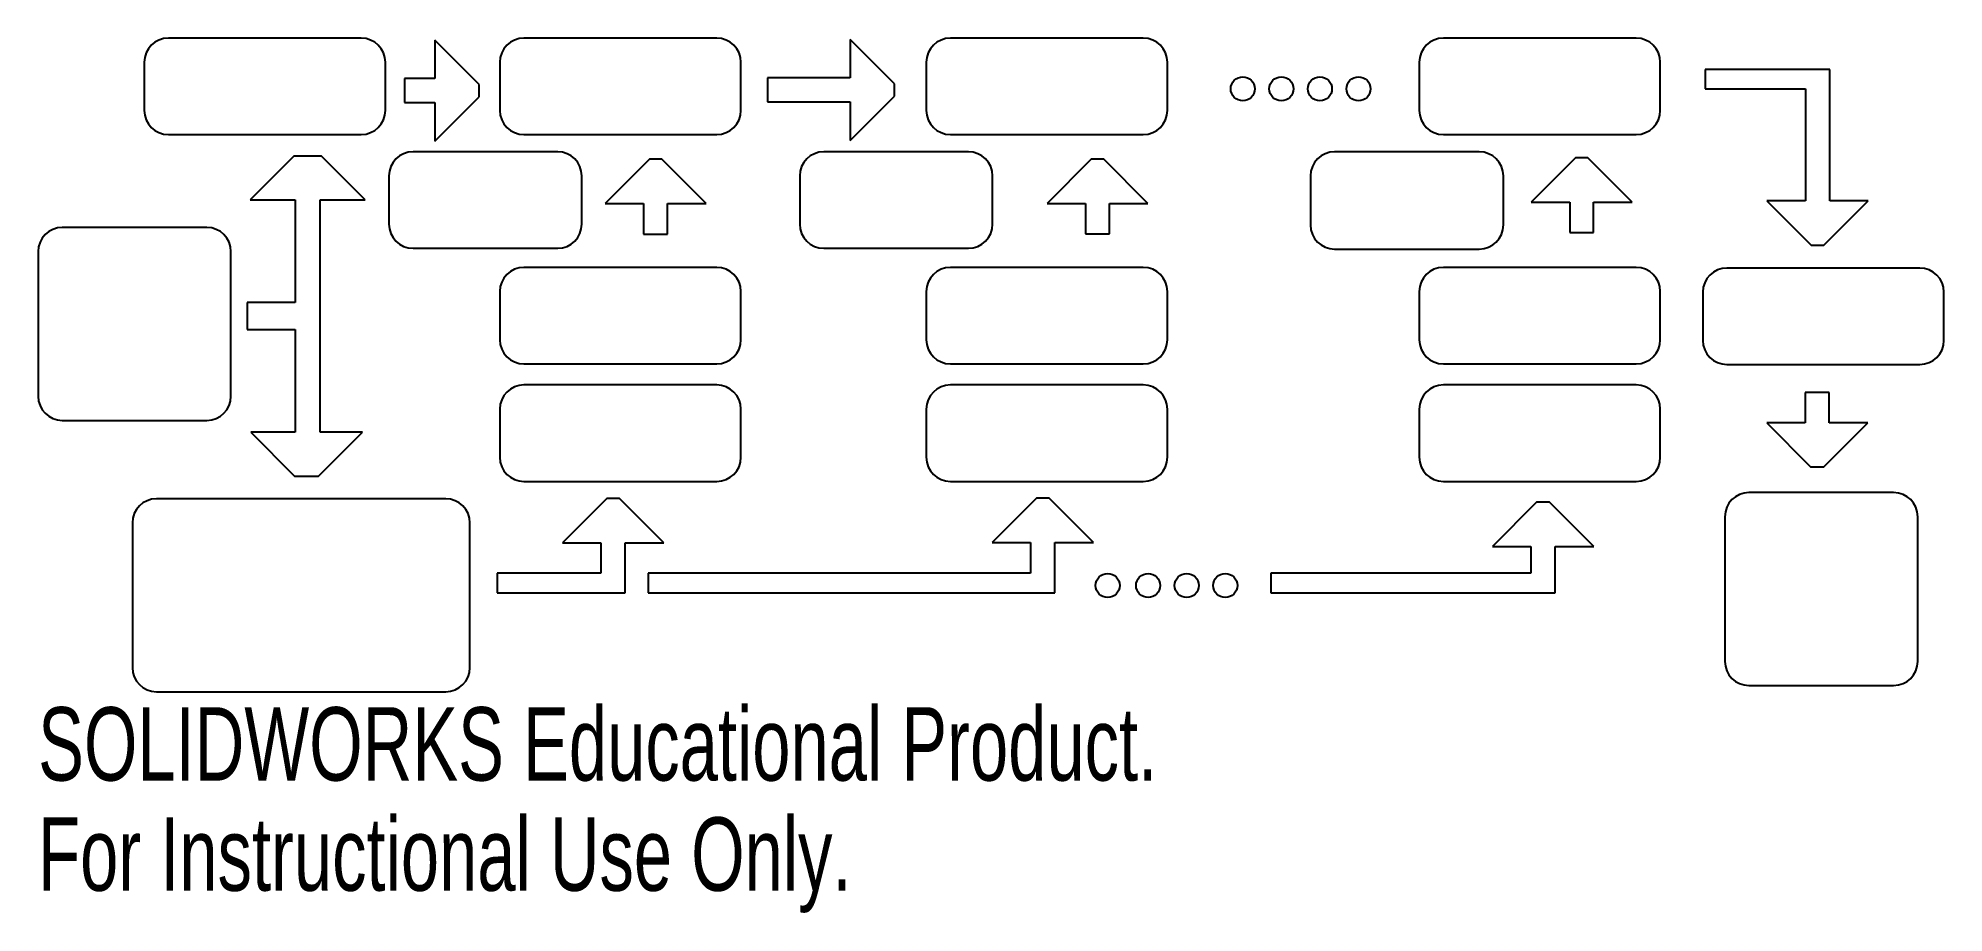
# Model space of a CAD drawing. Header units: inches. Extents: x -2.65 to 2.29, y -1.48 to 0.78.
import ezdxf

# ---------------------------------------------------------------- set-up
doc = ezdxf.new("R2010")
doc.units = ezdxf.units.IN
doc.header["$MEASUREMENT"] = 0
doc.styles.add('SLDTEXTSTYLE0', font='TXT', dxfattribs={"width": 0.7})

msp = doc.modelspace()

# ---------------------------------------------------------------- linework, layer by layer
at = {"color": 7, "linetype": 'Continuous', "lineweight": 25}
for p, q in [((-1.8083, 0.7832), (-2.3083, 0.7832)), ((-1.5023, 0.6633), (-1.6172, 0.7782)), ((-1.6172, 0.7782), (-1.6172, 0.6783)), ((-0.8866, 0.7832), (-1.3866, 0.7832)), ((-0.4261, 0.665), (-0.541, 0.7799)), ((-0.541, 0.7799), (-0.541, 0.68)), ((0.219, 0.7832), (-0.281, 0.7832)), ((1.4968, 0.7832), (0.9968, 0.7832)), ((-2.3708, 0.7207), (-2.3708, 0.5957)), ((-1.7458, 0.5957), (-1.7458, 0.7207)), ((-1.4491, 0.7207), (-1.4491, 0.5957)), ((-0.8241, 0.5957), (-0.8241, 0.7207)), ((-0.3435, 0.7207), (-0.3435, 0.5957)), ((0.2815, 0.5957), (0.2815, 0.7207)), ((0.9343, 0.7207), (0.9343, 0.5957)), ((1.5593, 0.5957), (1.5593, 0.7207)), ((1.9985, 0.7016), (1.6759, 0.7016)), ((1.6759, 0.7016), (1.6759, 0.6513)), ((1.9985, 0.3613), (1.9985, 0.7016)), ((-1.6959, 0.6783), (-1.6959, 0.6163)), ((-1.6172, 0.6783), (-1.6959, 0.6783)), ((-1.5023, 0.6313), (-1.5023, 0.6633)), ((-0.755, 0.68), (-0.755, 0.618)), ((-0.541, 0.68), (-0.755, 0.68)), ((-0.4261, 0.633), (-0.4261, 0.665)), ((1.6759, 0.6513), (1.9354, 0.6513)), ((1.9354, 0.6513), (1.9354, 0.3613)), ((-1.6959, 0.6163), (-1.6172, 0.6163)), ((-1.6172, 0.5164), (-1.5023, 0.6313)), ((-1.6172, 0.6163), (-1.6172, 0.5164)), ((-0.755, 0.618), (-0.541, 0.618)), ((-0.541, 0.5181), (-0.4261, 0.633)), ((-0.541, 0.618), (-0.541, 0.5181)), ((-2.3083, 0.5332), (-1.8083, 0.5332)), ((-1.3866, 0.5332), (-0.8866, 0.5332)), ((-0.281, 0.5332), (0.219, 0.5332)), ((0.9968, 0.5332), (1.4968, 0.5332)), ((-1.983, 0.4776), (-2.0963, 0.3643)), ((-1.9114, 0.4776), (-1.983, 0.4776)), ((-1.798, 0.3643), (-1.9114, 0.4776)), ((-1.299, 0.4885), (-1.674, 0.4885)), ((-1.0612, 0.469), (-1.176, 0.3541)), ((-1.0292, 0.469), (-1.0612, 0.469)), ((-0.9143, 0.3541), (-1.0292, 0.469)), ((-0.2342, 0.4885), (-0.6092, 0.4885)), ((0.0842, 0.4694), (-0.0306, 0.3546)), ((0.1163, 0.4694), (0.0842, 0.4694)), ((0.2311, 0.3546), (0.1163, 0.4694)), ((1.0899, 0.4885), (0.7149, 0.4885)), ((1.3393, 0.4727), (1.2244, 0.3578)), ((1.3713, 0.4727), (1.3393, 0.4727)), ((1.4862, 0.3578), (1.3713, 0.4727)), ((-1.7365, 0.426), (-1.7365, 0.301)), ((-1.2365, 0.301), (-1.2365, 0.426)), ((-0.6717, 0.426), (-0.6717, 0.301)), ((-0.1717, 0.301), (-0.1717, 0.426)), ((0.6524, 0.426), (0.6524, 0.2988)), ((1.1524, 0.2988), (1.1524, 0.426)), ((-2.0963, 0.3643), (-1.9792, 0.3643)), ((-1.9792, 0.3643), (-1.9792, 0.0982)), ((-1.9151, -0.2386), (-1.9151, 0.3643)), ((-1.9151, 0.3643), (-1.798, 0.3643)), ((-1.176, 0.3541), (-1.0762, 0.3541)), ((-1.0762, 0.3541), (-1.0762, 0.2754)), ((-1.0141, 0.2754), (-1.0141, 0.3541)), ((-1.0141, 0.3541), (-0.9143, 0.3541)), ((-0.0306, 0.3546), (0.0692, 0.3546)), ((0.0692, 0.3546), (0.0692, 0.2759)), ((0.1313, 0.2759), (0.1313, 0.3546)), ((0.1313, 0.3546), (0.2311, 0.3546)), ((1.2244, 0.3578), (1.3243, 0.3578)), ((1.3243, 0.3578), (1.3243, 0.2791)), ((1.3863, 0.2791), (1.3863, 0.3578)), ((1.3863, 0.3578), (1.4862, 0.3578)), ((1.8355, 0.3613), (1.9504, 0.2464)), ((1.9354, 0.3613), (1.8355, 0.3613)), ((1.9834, 0.2464), (2.0983, 0.3613)), ((2.0983, 0.3613), (1.9985, 0.3613)), ((-2.2084, 0.2923), (-2.5834, 0.2923)), ((-1.0762, 0.2754), (-1.0141, 0.2754)), ((0.0692, 0.2759), (0.1313, 0.2759)), ((1.3243, 0.2791), (1.3863, 0.2791)), ((-2.6459, 0.2298), (-2.6459, -0.1452)), ((-2.1459, -0.1452), (-2.1459, 0.2298)), ((-1.674, 0.2385), (-1.299, 0.2385)), ((-0.6092, 0.2385), (-0.2342, 0.2385)), ((0.7149, 0.2363), (1.0899, 0.2363)), ((1.9504, 0.2464), (1.9834, 0.2464)), ((-0.8866, 0.1889), (-1.3866, 0.1889)), ((0.219, 0.1889), (-0.281, 0.1889)), ((1.4968, 0.1889), (0.9968, 0.1889)), ((2.2319, 0.1872), (1.7319, 0.1872)), ((-1.4491, 0.1264), (-1.4491, 0.0014)), ((-0.8241, 0.0014), (-0.8241, 0.1264)), ((-0.3435, 0.1264), (-0.3435, 0.0014)), ((0.2815, 0.0014), (0.2815, 0.1264)), ((0.9343, 0.1264), (0.9343, 0.0014)), ((1.5593, 0.0014), (1.5593, 0.1264)), ((1.6694, 0.1247), (1.6694, -0.0003)), ((2.2944, -0.0003), (2.2944, 0.1247)), ((-2.1037, 0.0982), (-2.1037, 0.0275)), ((-1.9792, 0.0982), (-2.1037, 0.0982)), ((-2.1037, 0.0275), (-1.9792, 0.0275)), ((-1.9792, 0.0275), (-1.9792, -0.2386)), ((-1.3866, -0.0611), (-0.8866, -0.0611)), ((-0.281, -0.0611), (0.219, -0.0611)), ((0.9968, -0.0611), (1.4968, -0.0611)), ((1.7319, -0.0628), (2.2319, -0.0628)), ((-0.8866, -0.1159), (-1.3866, -0.1159)), ((0.219, -0.1159), (-0.281, -0.1159)), ((1.4968, -0.1159), (0.9968, -0.1159)), ((1.9349, -0.1353), (1.9349, -0.214)), ((1.9969, -0.1353), (1.9349, -0.1353)), ((1.9969, -0.214), (1.9969, -0.1353)), ((-1.4491, -0.1784), (-1.4491, -0.3034)), ((-0.8241, -0.3034), (-0.8241, -0.1784)), ((-0.3435, -0.1784), (-0.3435, -0.3034)), ((0.2815, -0.3034), (0.2815, -0.1784)), ((0.9343, -0.1784), (0.9343, -0.3034)), ((1.5593, -0.3034), (1.5593, -0.1784)), ((-2.5834, -0.2077), (-2.2084, -0.2077)), ((-2.0945, -0.2386), (-1.9811, -0.3519)), ((-1.9792, -0.2386), (-2.0945, -0.2386)), ((-1.9188, -0.3519), (-1.8054, -0.2386)), ((-1.8054, -0.2386), (-1.9151, -0.2386)), ((1.835, -0.214), (1.9488, -0.3278)), ((1.9349, -0.214), (1.835, -0.214)), ((1.983, -0.3278), (2.0968, -0.214)), ((2.0968, -0.214), (1.9969, -0.214)), ((1.9488, -0.3278), (1.983, -0.3278)), ((-1.9811, -0.3519), (-1.9188, -0.3519)), ((-1.3866, -0.3659), (-0.8866, -0.3659)), ((-0.281, -0.3659), (0.219, -0.3659)), ((0.9968, -0.3659), (1.4968, -0.3659)), ((2.1641, -0.3948), (1.7891, -0.3948)), ((-1.5891, -0.411), (-2.3391, -0.411)), ((-1.1718, -0.4105), (-1.2866, -0.5254)), ((-1.1387, -0.4105), (-1.1718, -0.4105)), ((-1.0238, -0.5254), (-1.1387, -0.4105)), ((-0.0581, -0.4096), (-0.173, -0.5244)), ((-0.025, -0.4096), (-0.0581, -0.4096)), ((0.0898, -0.5244), (-0.025, -0.4096)), ((1.2387, -0.4196), (1.1239, -0.5344)), ((1.2718, -0.4196), (1.2387, -0.4196)), ((1.3867, -0.5344), (1.2718, -0.4196)), ((-2.4016, -0.4735), (-2.4016, -0.8485)), ((-1.5266, -0.8485), (-1.5266, -0.4735)), ((1.7266, -0.4573), (1.7266, -0.8323)), ((2.2266, -0.8323), (2.2266, -0.4573)), ((-1.2866, -0.5254), (-1.1868, -0.5254)), ((-1.1868, -0.5254), (-1.1868, -0.6041)), ((-1.1237, -0.6544), (-1.1237, -0.5254)), ((-1.1237, -0.5254), (-1.0238, -0.5254)), ((-0.173, -0.5244), (-0.0731, -0.5244)), ((-0.0731, -0.5244), (-0.0731, -0.6041)), ((-0.01, -0.6544), (-0.01, -0.5244)), ((-0.01, -0.5244), (0.0898, -0.5244)), ((1.1239, -0.5344), (1.2237, -0.5344)), ((1.2237, -0.5344), (1.2237, -0.6041)), ((1.2868, -0.6544), (1.2868, -0.5344)), ((1.2868, -0.5344), (1.3867, -0.5344)), ((-1.4563, -0.6041), (-1.4563, -0.6544)), ((-1.1868, -0.6041), (-1.4563, -0.6041)), ((-1.0643, -0.6041), (-1.0643, -0.6544)), ((-0.0731, -0.6041), (-1.0643, -0.6041)), ((0.55, -0.6041), (0.55, -0.6544)), ((1.2237, -0.6041), (0.55, -0.6041)), ((-1.4563, -0.6544), (-1.1237, -0.6544)), ((-1.0643, -0.6544), (-0.01, -0.6544)), ((0.55, -0.6544), (1.2868, -0.6544)), ((-2.3391, -0.911), (-1.5891, -0.911)), ((1.7891, -0.8948), (2.1641, -0.8948))]:
    msp.add_line(p, q, dxfattribs=at)
for centre, radius in [((0.4769, 0.6517), 0.0312), ((0.5769, 0.6517), 0.0312), ((0.6769, 0.6517), 0.0312), ((0.7769, 0.6517), 0.0312), ((0.1267, -0.6357), 0.0312), ((0.2315, -0.6357), 0.0312), ((0.3315, -0.6357), 0.0313), ((0.4315, -0.6357), 0.0313)]:
    msp.add_circle(centre, radius, dxfattribs=at)
for centre, start, end in [((-2.3083, 0.7207), 90, 180), ((-1.8083, 0.7207), 0, 90), ((-1.3866, 0.7207), 90, 180), ((-0.8866, 0.7207), 0, 90), ((-0.281, 0.7207), 90, 180), ((0.219, 0.7207), 0, 90), ((0.9968, 0.7207), 90, 180), ((1.4968, 0.7207), 0, 90), ((-2.3083, 0.5957), 180, 270), ((-1.8083, 0.5957), 270, 0), ((-1.3866, 0.5957), 180, 270), ((-0.8866, 0.5957), 270, 0), ((-0.281, 0.5957), 180, 270), ((0.219, 0.5957), 270, 0), ((0.9968, 0.5957), 180, 270), ((1.4968, 0.5957), 270, 0), ((-1.674, 0.426), 90, 180), ((-1.299, 0.426), 0, 90), ((-0.6092, 0.426), 90, 180), ((-0.2342, 0.426), 0, 90), ((0.7149, 0.426), 90, 180), ((1.0899, 0.426), 0, 90), ((-1.674, 0.301), 180, 270), ((-1.299, 0.301), 270, 0), ((-0.6092, 0.301), 180, 270), ((-0.2342, 0.301), 270, 0), ((0.7149, 0.2988), 180, 270), ((1.0899, 0.2988), 270, 0), ((-2.5834, 0.2298), 90, 180), ((-2.2084, 0.2298), 0, 90), ((-1.3866, 0.1264), 90, 180), ((-0.8866, 0.1264), 0, 90), ((-0.281, 0.1264), 90, 180), ((0.219, 0.1264), 0, 90), ((0.9968, 0.1264), 90, 180), ((1.4968, 0.1264), 0, 90), ((1.7319, 0.1247), 90, 180), ((2.2319, 0.1247), 0, 90), ((-1.3866, 0.0014), 180, 270), ((-0.8866, 0.0014), 270, 0), ((-0.281, 0.0014), 180, 270), ((0.219, 0.0014), 270, 0), ((0.9968, 0.0014), 180, 270), ((1.4968, 0.0014), 270, 0), ((1.7319, -0.0003), 180, 270), ((2.2319, -0.0003), 270, 0), ((-2.5834, -0.1452), 180, 270), ((-2.2084, -0.1452), 270, 0), ((-1.3866, -0.1784), 90, 180), ((-0.8866, -0.1784), 0, 90), ((-0.281, -0.1784), 90, 180), ((0.219, -0.1784), 0, 90), ((0.9968, -0.1784), 90, 180), ((1.4968, -0.1784), 0, 90), ((-1.3866, -0.3034), 180, 270), ((-0.8866, -0.3034), 270, 0), ((-0.281, -0.3034), 180, 270), ((0.219, -0.3034), 270, 0), ((0.9968, -0.3034), 180, 270), ((1.4968, -0.3034), 270, 0), ((1.7891, -0.4573), 90, 180), ((2.1641, -0.4573), 0, 90), ((-2.3391, -0.4735), 90, 180), ((-1.5891, -0.4735), 0, 90), ((1.7891, -0.8323), 180, 270), ((2.1641, -0.8323), 270, 0), ((-2.3391, -0.8485), 180, 270), ((-1.5891, -0.8485), 270, 0)]:
    msp.add_arc(centre, 0.0625, start, end, dxfattribs=at)

# ---------------------------------------------------------------- texts
at = {"color": 7, "linetype": 'Continuous', "char_height": 0.1903, "attachment_point": 1, "style": 'SLDTEXTSTYLE0'}
for s, insert in [('SOLIDWORKS Educational Product.', (-2.6459, -0.9511)), ('For Instructional Use Only.', (-2.6459, -1.2366))]:
    msp.add_mtext(s, dxfattribs=dict(at, insert=insert))

doc.saveas('drawing.dxf')
